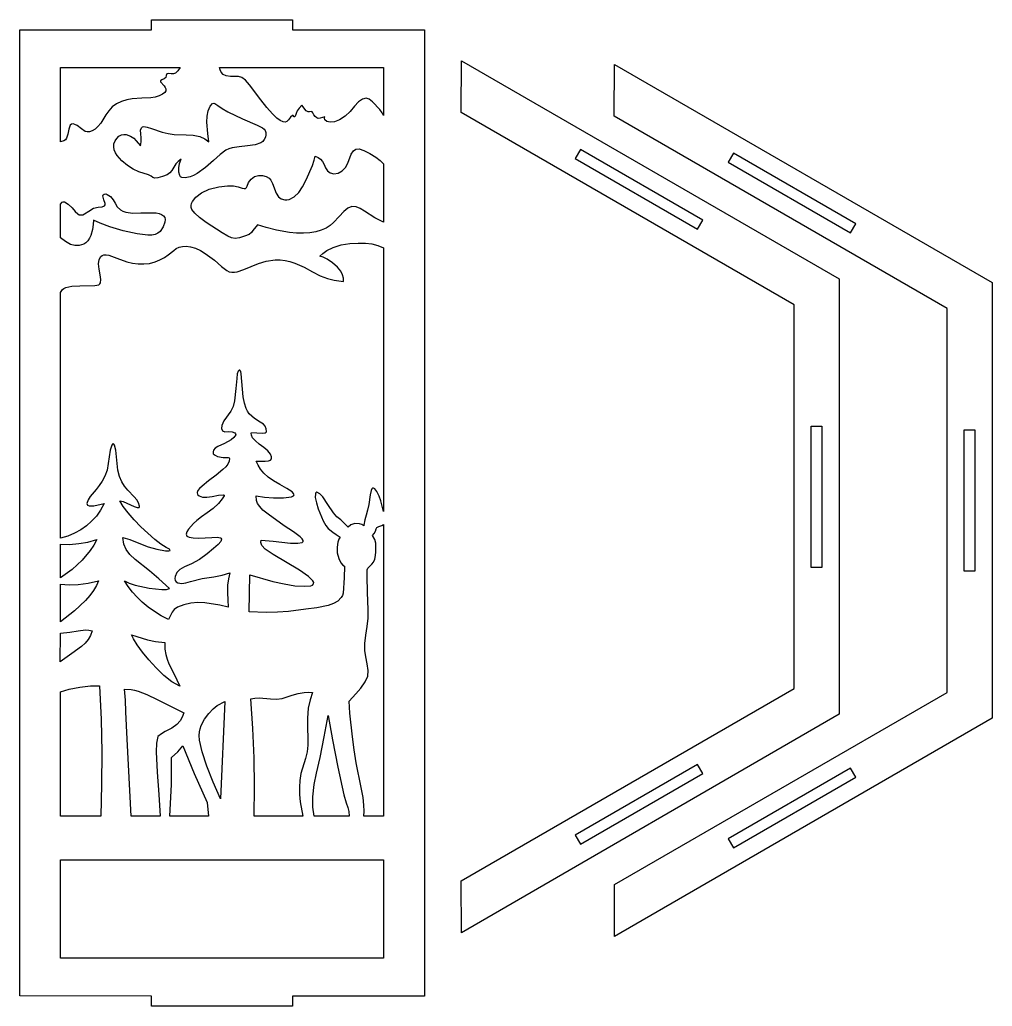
# Model space of a CAD drawing. Extents: x 0 to 573, y 11 to 320.
# Drawn here: x 268.4 to 572.7, y 11.4 to 319.9 of the extents above; entities that cross this region are included whole.
import ezdxf

# ---------------------------------------------------------------- set-up
doc = ezdxf.new("R2010")
doc.units = 0

msp = doc.modelspace()

# ---------------------------------------------------------------- linework, layer by layer
at = {"layer": 'Layer 1'}
for p, q in [((309.553, 316.795), (309.553, 319.948)), ((309.553, 319.948), (353.761, 319.948)), ((353.761, 319.948), (353.761, 316.795)), ((268.3678, 14.582302), (268.368, 316.795)), ((268.368, 316.795), (309.553, 316.795)), ((353.761, 316.795), (395.021, 316.795)), ((395.021, 316.795), (395.021, 14.5617)), ((406.499852, 290.9683), (406.5837, 307.083)), ((406.5837, 307.083), (524.7227, 238.8816)), ((454.396052, 289.795), (454.4799, 305.9096)), ((454.4799, 305.9096), (572.6189, 237.7082)), ((281.12871, 281.718072), (281.128, 305.007)), ((281.128, 305.007), (318.556, 305.007)), ((314.240331, 302.520631), (314.10291, 301.880665)), ((314.37136, 303.050105), (314.240331, 302.520631)), ((314.930217, 303.175863), (314.37136, 303.050105)), ((315.72326, 303.067462), (314.930217, 303.175863)), ((316.468172, 303.00712), (315.72326, 303.067462)), ((317.16146, 303.25814), (316.468172, 303.00712)), ((317.855406, 303.989795), (317.16146, 303.25814)), ((318.556, 305.007), (317.855406, 303.989795)), ((330.877067, 305.006204), (382.186, 305.007)), ((331.07045, 304.245127), (330.877067, 305.006204)), ((331.409902, 303.513214), (331.07045, 304.245127)), ((332.025567, 302.857466), (331.409902, 303.513214)), ((332.982222, 302.399704), (332.025567, 302.857466)), ((382.186, 305.007), (382.186, 289.984)), ((312.391477, 300.861707), (312.387004, 300.485819)), ((312.387004, 300.485819), (313.582944, 299.229459)), ((312.83791, 301.152989), (312.391477, 300.861707)), ((313.541793, 301.445323), (312.83791, 301.152989)), ((314.10291, 301.880665), (313.541793, 301.445323)), ((334.2686, 302.228251), (332.982222, 302.399704)), ((335.629692, 302.222333), (334.2686, 302.228251)), ((336.823606, 302.193573), (335.629692, 302.222333)), ((337.904002, 301.888699), (336.823606, 302.193573)), ((339.00762, 301.061689), (337.904002, 301.888699)), ((340.312342, 299.562289), (339.00762, 301.061689)), ((343.804132, 294.844499), (340.312342, 299.562289)), ((313.00069, 296.656069), (311.971237, 296.155782)), ((313.721543, 297.201759), (313.00069, 296.656069)), ((313.582944, 299.229459), (313.901808, 298.778735)), ((314.065286, 297.750147), (313.721543, 297.201759)), ((313.901808, 298.778735), (314.093981, 298.280718)), ((314.093981, 298.280718), (314.065286, 297.750147)), ((298.666929, 293.659417), (297.29442, 292.67856)), ((300.243386, 294.410331), (298.666929, 293.659417)), ((301.915755, 294.93872), (300.243386, 294.410331)), ((303.576, 295.252), (301.915755, 294.93872)), ((306.609114, 295.385745), (303.575633, 295.252547)), ((303.575633, 295.252547), (303.576, 295.252)), ((309.389463, 295.486269), (306.609114, 295.385745)), ((310.733918, 295.74961), (309.389463, 295.486269)), ((311.971237, 296.155782), (310.733918, 295.74961)), ((327.973422, 292.89878), (328.737191, 293.708778)), ((328.737191, 293.708778), (329.09753, 293.812239)), ((329.09753, 293.812239), (329.464188, 293.729571)), ((329.464188, 293.729571), (330.370211, 293.145892)), ((345.703787, 292.448474), (343.804132, 294.844499)), ((356.636062, 293.206999), (355.83357, 292.336858)), ((358.030602, 291.487039), (356.636062, 293.206999)), ((374.32366, 294.26793), (373.084801, 292.858293)), ((375.595327, 295.121648), (374.32366, 294.26793)), ((376.77566, 295.37728), (375.595327, 295.121648)), ((377.75699, 295.074171), (376.77566, 295.37728)), ((378.75119, 294.27708), (377.75699, 295.074171)), ((381.0255, 291.87249), (378.75119, 294.27708)), ((295.308076, 290.15741), (293.72485, 287.58409)), ((296.198088, 291.480527), (295.308076, 290.15741)), ((297.29442, 292.67856), (296.198088, 291.480527)), ((327.007926, 289.751143), (327.333501, 291.491018)), ((327.333501, 291.491018), (327.973422, 292.89878)), ((330.370211, 293.145892), (331.706348, 292.217839)), ((331.706348, 292.217839), (333.497401, 291.127122)), ((333.497401, 291.127122), (338.107041, 288.904682)), ((347.434722, 290.490599), (345.703787, 292.448474)), ((348.826349, 289.17486), (347.434722, 290.490599)), ((354.868002, 290.635925), (354.68238, 289.970759)), ((355.206382, 291.469989), (354.868002, 290.635925)), ((355.83357, 292.336858), (355.206382, 291.469989)), ((358.586593, 291.141038), (358.030602, 291.487039)), ((359.070702, 291.109841), (358.586593, 291.141038)), ((359.519114, 291.220619), (359.070702, 291.109841)), ((359.876446, 291.188233), (359.519114, 291.220619)), ((360.109802, 290.795141), (359.876446, 291.188233)), ((360.365932, 290.200634), (360.109802, 290.795141)), ((360.78293, 289.635224), (360.365932, 290.200634)), ((371.74161, 291.22736), (370.160099, 289.745609)), ((373.084801, 292.858293), (371.74161, 291.22736)), ((381.729301, 290.853661), (381.0255, 291.87249)), ((382.186, 289.984), (381.729301, 290.853661)), ((510.647852, 230.803), (406.499852, 290.9683)), ((284.556652, 287.273305), (284.178942, 286.92221)), ((285.04316, 287.384572), (284.556652, 287.273305)), ((285.642431, 287.226831), (285.04316, 287.384572)), ((286.314737, 286.862771), (285.642431, 287.226831)), ((293.72485, 287.58409), (292.848398, 286.542466)), ((326.939463, 287.864898), (327.007926, 289.751143)), ((327.177545, 284.316858), (326.939463, 287.864898)), ((338.107041, 288.904682), (342.707881, 286.916172)), ((349.912712, 288.385229), (348.826349, 289.17486)), ((350.767615, 287.958646), (349.912712, 288.385229)), ((351.424292, 287.856757), (350.767615, 287.958646)), ((351.932388, 288.077274), (351.424292, 287.856757)), ((352.446642, 288.632467), (351.932388, 288.077274)), ((353.080495, 289.436513), (352.446642, 288.632467)), ((353.668582, 289.996957), (353.080495, 289.436513)), ((353.880284, 290.025241), (353.668582, 289.996957)), ((354.040058, 289.921073), (353.880284, 290.025241)), ((354.275134, 289.624125), (354.040058, 289.921073)), ((354.488473, 289.615561), (354.275134, 289.624125)), ((354.68238, 289.970759), (354.488473, 289.615561)), ((361.284593, 289.238714), (360.78293, 289.635224)), ((361.779987, 289.095912), (361.284593, 289.238714)), ((362.336973, 289.160841), (361.779987, 289.095912)), ((363.810313, 289.620383), (362.336973, 289.160841)), ((363.696882, 289.137161), (363.810313, 289.620383)), ((363.84037, 288.640996), (363.696882, 289.137161)), ((364.441437, 288.159529), (363.84037, 288.640996)), ((365.47777, 287.88275), (364.441437, 288.159529)), ((366.862686, 288.011775), (365.47777, 287.88275)), ((368.4715, 288.628), (366.862686, 288.011775)), ((370.160099, 289.745609), (368.47117, 288.62793)), ((368.47117, 288.62793), (368.4715, 288.628)), ((558.544052, 229.6297), (454.396052, 289.795)), ((283.418642, 284.194058), (283.01619, 282.870772)), ((283.69166, 285.712132), (283.418642, 284.194058)), ((284.178942, 286.92221), (283.69166, 285.712132)), ((287.67731, 285.860082), (286.314737, 286.862771)), ((288.868574, 285.027031), (287.67731, 285.860082)), ((289.48531, 284.832719), (288.868574, 285.027031)), ((290.18982, 284.86333), (289.48531, 284.832719)), ((291.017504, 285.164277), (290.18982, 284.86333)), ((291.924823, 285.729925), (291.017504, 285.164277)), ((292.848398, 286.542466), (291.924823, 285.729925)), ((300.1888, 283.901296), (300.95941, 284.0736)), ((300.95941, 284.0736), (301.708191, 284.032347)), ((301.708191, 284.032347), (303.03952, 283.545826)), ((306.184462, 285.399896), (306.461618, 286.179856)), ((306.247027, 284.30461), (306.184462, 285.399896)), ((306.374849, 283.056336), (306.247027, 284.30461)), ((306.461618, 286.179856), (306.754604, 286.411392)), ((306.754604, 286.411392), (307.154911, 286.517766)), ((307.154911, 286.517766), (308.258924, 286.356823)), ((308.258924, 286.356823), (309.645911, 285.880853)), ((309.645911, 285.880853), (312.907721, 284.762983)), ((312.907721, 284.762983), (314.805185, 284.332071)), ((314.805185, 284.332071), (316.728471, 284.069823)), ((316.728471, 284.069823), (320.480501, 283.970221)), ((320.480501, 283.970221), (322.632132, 283.856182)), ((327.576071, 281.718568), (327.177545, 284.316858)), ((342.707881, 286.916172), (344.292518, 286.173274)), ((344.292518, 286.173274), (344.834069, 285.765952)), ((344.834069, 285.765952), (345.198151, 285.261092)), ((345.198151, 285.261092), (345.380063, 284.624536)), ((345.380063, 284.624536), (345.385751, 283.903883)), ((282.202202, 282.115699), (281.12871, 281.718072)), ((282.657843, 282.426263), (282.202202, 282.115699)), ((283.01619, 282.870772), (282.657843, 282.426263)), ((297.784084, 280.232414), (297.85844, 281.158706)), ((297.85844, 281.158706), (298.194433, 282.044773)), ((298.194433, 282.044773), (298.740805, 282.837073)), ((298.740805, 282.837073), (299.428584, 283.475837)), ((299.428584, 283.475837), (300.1888, 283.901296)), ((303.03952, 283.545826), (304.040454, 282.850117)), ((304.040454, 282.850117), (304.81103, 282.086106)), ((304.81103, 282.086106), (306.13259, 280.547986)), ((306.13259, 280.547986), (306.318669, 281.797289)), ((306.318669, 281.797289), (306.374849, 283.056336)), ((322.632132, 283.856182), (324.673671, 283.472418)), ((324.673671, 283.472418), (326.267757, 282.707584)), ((326.267757, 282.707584), (327.576071, 281.718568)), ((343.799829, 281.446318), (342.023239, 280.807892)), ((344.431279, 281.91), (343.799829, 281.446318)), ((344.904019, 282.484602), (344.431279, 281.91)), ((345.224107, 283.167712), (344.904019, 282.484602)), ((345.385751, 283.903883), (345.224107, 283.167712)), ((297.95293, 279.293384), (297.784084, 280.232414)), ((298.328946, 278.363225), (297.95293, 279.293384)), ((298.8761, 277.463546), (298.328946, 278.363225)), ((331.034604, 277.795699), (328.968499, 275.913354)), ((332.869739, 279.138054), (331.034604, 277.795699)), ((333.813379, 279.572824), (332.869739, 279.138054)), ((334.81193, 279.874422), (333.813379, 279.572824)), ((337.049899, 280.223484), (334.81193, 279.874422)), ((339.611273, 280.462002), (337.049899, 280.223484)), ((342.023239, 280.807892), (339.611273, 280.462002)), ((371.044971, 275.080503), (372.110671, 277.913653)), ((372.110671, 277.913653), (372.765327, 278.937747)), ((372.765327, 278.937747), (373.578901, 279.503653)), ((373.578901, 279.503653), (374.586436, 279.536222)), ((374.586436, 279.536222), (375.996391, 279.035898)), ((375.996391, 279.035898), (377.907893, 278.074135)), ((377.907893, 278.074135), (379.799671, 276.930218)), ((443.8055, 279.4009), (442.15216, 276.53725)), ((482.127, 257.276), (443.8055, 279.4009)), ((491.7017, 278.2275), (490.04836, 275.36385)), ((530.0232, 256.1026), (491.7017, 278.2275)), ((300.34203, 275.81599), (298.8761, 277.463546)), ((302.0776, 274.392616), (300.34203, 275.81599)), ((317.19208, 274.842898), (315.98344, 272.836818)), ((317.986349, 275.653452), (317.19208, 274.842898)), ((318.86837, 276.337138), (317.986349, 275.653452)), ((318.106258, 273.625428), (318.402785, 274.994191)), ((318.402785, 274.994191), (318.86837, 276.337138)), ((328.968499, 275.913354), (326.45026, 273.726318)), ((360.028419, 274.356979), (360.533706, 275.995385)), ((360.533706, 275.995385), (360.795301, 277.298879)), ((360.795301, 277.298879), (361.723968, 276.864874)), ((361.723968, 276.864874), (362.532401, 276.323963)), ((362.532401, 276.323963), (363.137816, 275.592426)), ((363.137816, 275.592426), (363.606621, 274.682093)), ((363.606621, 274.682093), (364.054517, 273.659846)), ((370.30146, 273.73218), (371.044971, 275.080503)), ((379.799671, 276.930218), (381.166871, 275.868409)), ((381.166871, 275.868409), (382.186281, 274.881308)), ((382.186281, 274.881308), (382.186, 256.635)), ((442.15216, 276.53725), (480.43686, 254.43365)), ((490.04836, 275.36385), (528.33306, 253.26025)), ((303.857006, 273.219501), (302.0776, 274.392616)), ((305.62979, 272.364916), (303.857006, 273.219501)), ((308.68837, 271.446662), (305.62979, 272.364916)), ((315.384001, 272.025758), (314.463, 271.389988)), ((315.98344, 272.836818), (315.384001, 272.025758)), ((318.113607, 272.263586), (318.106258, 273.625428)), ((318.426919, 271.177788), (318.113607, 272.263586)), ((323.876739, 271.858054), (322.73066, 271.246353)), ((326.45026, 273.726318), (323.876739, 271.858054)), ((358.005509, 269.834649), (360.028419, 274.356979)), ((364.054517, 273.659846), (364.641921, 272.715413)), ((364.641921, 272.715413), (365.506949, 272.049896)), ((365.506949, 272.049896), (366.648011, 271.784165)), ((366.648011, 271.784165), (367.987726, 271.994568)), ((367.987726, 271.994568), (369.281681, 272.663013)), ((369.281681, 272.663013), (370.30146, 273.73218)), ((309.47867, 270.968992), (308.68837, 271.446662)), ((309.9963, 270.562825), (309.47867, 270.968992)), ((310.624631, 270.416645), (309.9963, 270.562825)), ((311.61696, 270.536832), (310.624631, 270.416645)), ((313.054447, 270.880527), (311.61696, 270.536832)), ((314.463, 271.39), (313.054447, 270.880527)), ((314.463, 271.389988), (314.463, 271.39)), ((318.691808, 270.831468), (318.426919, 271.177788)), ((319.045162, 270.61919), (318.691808, 270.831468)), ((320.098829, 270.528294), (319.045162, 270.61919)), ((321.714716, 270.850347), (320.098829, 270.528294)), ((322.73066, 271.246353), (321.714716, 270.850347)), ((339.509341, 267.904704), (339.928029, 269.015591)), ((339.928029, 269.015591), (340.752557, 270.079208)), ((340.752557, 270.079208), (341.872849, 270.869671)), ((341.872849, 270.869671), (343.070679, 271.25581)), ((343.070679, 271.25581), (344.281609, 271.255186)), ((344.281609, 271.255186), (345.4481, 270.935834)), ((345.4481, 270.935834), (346.386989, 270.41491)), ((346.386989, 270.41491), (346.971305, 269.753734)), ((346.971305, 269.753734), (347.422289, 268.73831)), ((347.422289, 268.73831), (348.626559, 265.68412)), ((356.879712, 267.713464), (358.005509, 269.834649)), ((294.47113, 265.204643), (294.804762, 265.412349)), ((294.804762, 265.412349), (295.263123, 265.452697)), ((295.263123, 265.452697), (295.776906, 265.328876)), ((323.48381, 264.43222), (325.245725, 265.776418)), ((325.245725, 265.776418), (327.67737, 266.91905)), ((327.67737, 266.91905), (330.623412, 267.689498)), ((330.623412, 267.689498), (333.36499, 268.04067)), ((333.36499, 268.04067), (335.278541, 267.98471)), ((335.278541, 267.98471), (336.69179, 267.642263)), ((336.69179, 267.642263), (338.012984, 267.226076)), ((338.012984, 267.226076), (338.580231, 267.13022)), ((338.580231, 267.13022), (339.02235, 267.196341)), ((339.02235, 267.196341), (339.313107, 267.46852)), ((339.313107, 267.46852), (339.509341, 267.904704)), ((348.626559, 265.68412), (349.309579, 264.569301)), ((354.220368, 264.574767), (355.653099, 265.939979)), ((355.653099, 265.939979), (356.879712, 267.713464)), ((281.128, 262.249), (281.626362, 262.867432)), ((281.626362, 262.867432), (281.957883, 263.020236)), ((281.957883, 263.020236), (282.38821, 262.98541)), ((282.38821, 262.98541), (283.5544, 262.277669)), ((294.331536, 264.826394), (294.47113, 265.204643)), ((294.663065, 263.659514), (294.331536, 264.826394)), ((295.11171, 262.456844), (294.663065, 263.659514)), ((295.11085, 262.030415), (295.11171, 262.456844)), ((295.776906, 265.328876), (296.767512, 264.648347)), ((296.767512, 264.648347), (297.590856, 263.626596)), ((297.590856, 263.626596), (298.209582, 262.525071)), ((298.209582, 262.525071), (298.891706, 261.443046)), ((321.99788, 261.78975), (322.114899, 262.413422)), ((322.114899, 262.413422), (322.401246, 263.068763)), ((322.401246, 263.068763), (323.48381, 264.43222)), ((349.309579, 264.569301), (350.164389, 263.88639)), ((350.164389, 263.88639), (351.321729, 263.567622)), ((351.321729, 263.567622), (351.996368, 263.584972)), ((351.996368, 263.584972), (352.715989, 263.751959)), ((352.715989, 263.751959), (354.220368, 264.574767)), ((281.12859, 251.695956), (281.128, 262.249)), ((283.5544, 262.277669), (284.77931, 261.11813)), ((284.77931, 261.11813), (285.722649, 259.999891)), ((285.722649, 259.999891), (286.5555, 259.19044)), ((288.68718, 259.198766), (290.021377, 260.10262)), ((290.021377, 260.10262), (291.45993, 260.996496)), ((291.45993, 260.996496), (292.894099, 261.348624)), ((292.894099, 261.348624), (294.12382, 261.447094)), ((294.12382, 261.447094), (294.929622, 261.736011)), ((294.929622, 261.736011), (295.11085, 262.030415)), ((298.891706, 261.443046), (299.946695, 260.463397)), ((299.946695, 260.463397), (300.670737, 260.066894)), ((300.670737, 260.066894), (301.549476, 259.766656)), ((301.549476, 259.766656), (303.757338, 259.489825)), ((303.757338, 259.489825), (306.296986, 259.502053)), ((306.296986, 259.502053), (308.826948, 259.594288)), ((308.826948, 259.594288), (311.071056, 259.510378)), ((311.071056, 259.510378), (312.00566, 259.324567)), ((312.00566, 259.324567), (312.777318, 259.024648)), ((322.048705, 261.202624), (321.99788, 261.78975)), ((322.262467, 260.634181), (322.048705, 261.202624)), ((323.15431, 259.45919), (322.262467, 260.634181)), ((324.636271, 258.105465), (323.15431, 259.45919)), ((369.741866, 259.981333), (368.35004, 258.428056)), ((371.00987, 261.027376), (369.741866, 259.981333)), ((372.334519, 261.485567), (371.00987, 261.027376)), ((373.65223, 261.41726), (372.334519, 261.485567)), ((374.901649, 260.916999), (373.65223, 261.41726)), ((376.26467, 260.06577), (374.901649, 260.916999)), ((379.53063, 257.9473), (376.26467, 260.06577)), ((286.5555, 259.19044), (287.017671, 258.965164)), ((287.017671, 258.965164), (287.527064, 258.88281)), ((287.527064, 258.88281), (288.083596, 258.956352)), ((288.083596, 258.956352), (288.68718, 259.198766)), ((291.42132, 257.25839), (291.344767, 255.932773)), ((293.58344, 256.277594), (291.42132, 257.25839)), ((296.55457, 255.18296), (293.58344, 256.277594)), ((312.777318, 259.024648), (313.359711, 258.606926)), ((313.798684, 256.671721), (313.237228, 255.113228)), ((313.359711, 258.606926), (313.726516, 258.067708)), ((313.726516, 258.067708), (313.862674, 257.411179)), ((313.862674, 257.411179), (313.798684, 256.671721)), ((326.7192, 256.53091), (324.636271, 258.105465)), ((331.72291, 253.25132), (326.7192, 256.53091)), ((366.591355, 256.550874), (365.494132, 255.625372)), ((368.35004, 258.428056), (366.591355, 256.550874)), ((382.186, 256.635), (379.53063, 257.9473)), ((480.43686, 254.43365), (482.127, 257.276)), ((291.12208, 254.37315), (290.615227, 252.493095)), ((291.344767, 255.932773), (291.12208, 254.37315)), ((300.765382, 253.953919), (296.55457, 255.18296)), ((305.132, 252.939), (300.765382, 253.953919)), ((311.611963, 253.175206), (310.776708, 252.777878)), ((312.27993, 253.719889), (311.611963, 253.175206)), ((313.237228, 255.113228), (312.27993, 253.719889)), ((333.435815, 252.232879), (331.72291, 253.25132)), ((340.877012, 253.360311), (340.13556, 252.818096)), ((341.33557, 253.983696), (340.877012, 253.360311)), ((342.7302, 255.802946), (341.33557, 253.983696)), ((345.479566, 254.985387), (342.7302, 255.802946)), ((348.73888, 254.174376), (345.479566, 254.985387)), ((352.805011, 253.444401), (348.73888, 254.174376)), ((354.980002, 253.214229), (352.805011, 253.444401)), ((357.12138, 253.143216), (354.980002, 253.214229)), ((359.145077, 253.272501), (357.12138, 253.143216)), ((361.015909, 253.599701), (359.145077, 253.272501)), ((362.711231, 254.111259), (361.015909, 253.599701)), ((364.2084, 254.793616), (362.711231, 254.111259)), ((365.494132, 255.625372), (364.2084, 254.793616)), ((528.33306, 253.26025), (530.0232, 256.1026)), ((282.736082, 250.558159), (281.12859, 251.695956)), ((284.2432, 249.690086), (282.736082, 250.558159)), ((289.102635, 250.198452), (288.407572, 249.778484)), ((289.71842, 250.79496), (289.102635, 250.198452)), ((290.221655, 251.580627), (289.71842, 250.79496)), ((290.615227, 252.493095), (290.221655, 251.580627)), ((305.131418, 252.938197), (305.132, 252.939)), ((308.478808, 252.512133), (305.131418, 252.938197)), ((309.742948, 252.556278), (308.478808, 252.512133)), ((310.776708, 252.777878), (309.742948, 252.556278)), ((334.6644, 251.70499), (333.435815, 252.232879)), ((335.80815, 251.558176), (334.66409, 251.705005)), ((334.66409, 251.705005), (334.6644, 251.70499)), ((337.1374, 251.752416), (335.80815, 251.558176)), ((338.743775, 252.23352), (337.1374, 251.752416)), ((340.13556, 252.818096), (338.743775, 252.23352)), ((371.654789, 249.934613), (374.262324, 250.027131)), ((374.262324, 250.027131), (376.52659, 250.061155)), ((376.52659, 250.061155), (378.520684, 249.883861)), ((285.598267, 249.299112), (284.2432, 249.690086)), ((286.95044, 249.34356), (285.598267, 249.299112)), ((288.407572, 249.778484), (286.95044, 249.34356)), ((314.822805, 246.360882), (316.564746, 247.798236)), ((316.564746, 247.798236), (317.339358, 248.371638)), ((317.339358, 248.371638), (318.206165, 248.803522)), ((318.206165, 248.803522), (319.257262, 249.060678)), ((319.257262, 249.060678), (320.484744, 249.112531)), ((320.484744, 249.112531), (321.855233, 248.928603)), ((321.855233, 248.928603), (323.335355, 248.478414)), ((323.335355, 248.478414), (324.885547, 247.751693)), ((324.885547, 247.751693), (326.442341, 246.819241)), ((363.162054, 246.796664), (364.454494, 247.726613)), ((364.454494, 247.726613), (366.442144, 248.750277)), ((366.442144, 248.750277), (368.943064, 249.572373)), ((368.943064, 249.572373), (371.654789, 249.934613)), ((378.520684, 249.883861), (380.382765, 249.330761)), ((380.382765, 249.330761), (382.186294, 248.550041)), ((382.186294, 248.550041), (382.186, 166.171)), ((292.9938, 243.5897), (293.197885, 244.94799)), ((293.197885, 244.94799), (293.768895, 245.9029)), ((293.768895, 245.9029), (294.176062, 246.229401)), ((294.176062, 246.229401), (294.699272, 246.425136)), ((294.699272, 246.425136), (295.383291, 246.455091)), ((295.383291, 246.455091), (296.272885, 246.284258)), ((296.272885, 246.284258), (298.736739, 245.370801)), ((298.736739, 245.370801), (301.896045, 244.252498)), ((301.896045, 244.252498), (303.639775, 243.837523)), ((303.639775, 243.837523), (305.436367, 243.590295)), ((309.009285, 243.737022), (310.69625, 244.181388)), ((310.69625, 244.181388), (312.257186, 244.818844)), ((312.257186, 244.818844), (313.647552, 245.571354)), ((313.647552, 245.571354), (314.822805, 246.360882)), ((326.442341, 246.819241), (329.296195, 244.701644)), ((329.296195, 244.701644), (331.484235, 242.786083)), ((343.070667, 243.696312), (345.502035, 244.4387)), ((345.502035, 244.4387), (348.330904, 244.820577)), ((348.330904, 244.820577), (349.849253, 244.819566)), ((349.849253, 244.819566), (351.393645, 244.659736)), ((351.393645, 244.659736), (352.933993, 244.327448)), ((352.933993, 244.327448), (354.449947, 243.847453)), ((354.449947, 243.847453), (357.337125, 242.580256)), ((362.275714, 245.950933), (363.162054, 246.796664)), ((363.303993, 245.674088), (362.275714, 245.950933)), ((364.575624, 245.062413), (363.303993, 245.674088)), ((366.202508, 243.910373), (364.575624, 245.062413)), ((367.764454, 242.524323), (366.202508, 243.910373)), ((293.173852, 241.877878), (292.99324, 243.590464)), ((292.99324, 243.590464), (292.9938, 243.5897)), ((293.504344, 240.129344), (293.173852, 241.877878)), ((305.436367, 243.590295), (307.241108, 243.5453)), ((307.241108, 243.5453), (309.009285, 243.737022)), ((331.484235, 242.786083), (333.181715, 241.453864)), ((333.181715, 241.453864), (333.947549, 241.094307)), ((333.947549, 241.094307), (334.713766, 240.935345)), ((334.713766, 240.935345), (335.522968, 240.953429)), ((335.522968, 240.953429), (336.417755, 241.12501)), ((336.417755, 241.12501), (338.523607, 241.820236)), ((338.523607, 241.820236), (340.814605, 242.7621)), ((340.814605, 242.7621), (343.070667, 243.696312)), ((357.337125, 242.580256), (359.958214, 241.140587)), ((359.958214, 241.140587), (362.397165, 239.846816)), ((368.823566, 241.257124), (367.764454, 242.524323)), ((369.401684, 240.132933), (368.823566, 241.257124)), ((293.433558, 237.304817), (293.62982, 237.646884)), ((293.711619, 238.678591), (293.504344, 240.129344)), ((293.62982, 237.646884), (293.711619, 238.678591)), ((362.397165, 239.846816), (364.723261, 238.956688)), ((364.723261, 238.956688), (366.763645, 238.443026)), ((366.763645, 238.443026), (369.709645, 238.100863)), ((369.641834, 239.095806), (369.401684, 240.132933)), ((369.709645, 238.100863), (369.641834, 239.095806)), ((524.7227, 238.8816), (524.785269, 102.6946)), ((572.6189, 237.7082), (572.681469, 101.5212)), ((281.128, 234.619), (281.715351, 235.520487)), ((281.128129, 157.75991), (281.128, 234.619)), ((281.715351, 235.520487), (282.160365, 235.907368)), ((282.160365, 235.907368), (282.78702, 236.21752)), ((282.78702, 236.21752), (284.67777, 236.5677)), ((284.67777, 236.5677), (287.12751, 236.680909)), ((287.12751, 236.680909), (291.83243, 236.806399)), ((291.83243, 236.806399), (293.093285, 237.064295)), ((293.093285, 237.064295), (293.433558, 237.304817)), ((510.718266, 110.708), (510.647852, 230.803)), ((558.614466, 109.5347), (558.544052, 229.6297)), ((336.697534, 209.994568), (336.436618, 209.137862)), ((337.007286, 210.322977), (336.697534, 209.994568)), ((337.288264, 210.301286), (337.007286, 210.322977)), ((337.513187, 209.920454), (337.288264, 210.301286)), ((337.654775, 209.171439), (337.513187, 209.920454)), ((336.256446, 207.760146), (335.974509, 204.596088)), ((336.436618, 209.137862), (336.256446, 207.760146)), ((338.10602, 204.341319), (337.654775, 209.171439)), ((335.974509, 204.596088), (335.545757, 200.69778)), ((338.323472, 201.938009), (338.10602, 204.341319)), ((335.545757, 200.69778), (335.114313, 198.984458)), ((338.690107, 199.970209), (338.323472, 201.938009)), ((334.379979, 197.505208), (332.261509, 194.429498)), ((335.114313, 198.984458), (334.379979, 197.505208)), ((339.215694, 198.307184), (338.690107, 199.970209)), ((339.599447, 197.496207), (339.215694, 198.307184)), ((332.261509, 194.429498), (331.623606, 193.063854)), ((340.163447, 196.699449), (339.599447, 197.496207)), ((341.866439, 195.197676), (340.163447, 196.699449)), ((343.598597, 194.043459), (341.866439, 195.197676)), ((331.623606, 193.063854), (331.472896, 192.030528)), ((331.472896, 192.030528), (331.785573, 191.371514)), ((331.785573, 191.371514), (332.542936, 191.085141)), ((344.613483, 193.388195), (343.598597, 194.043459)), ((345.140857, 192.827759), (344.613483, 193.388195)), ((345.52918, 191.988945), (345.140857, 192.827759)), ((345.621509, 191.171739), (345.52918, 191.988945)), ((516.00435, 148.620644), (516.005, 192.828)), ((516.005, 192.828), (519.311, 192.828)), ((519.311, 192.828), (519.311, 148.578)), ((563.90135, 147.446644), (563.901, 191.654)), ((563.901, 191.654), (567.208, 191.654)), ((567.208, 191.654), (567.208, 147.404)), ((334.568559, 188.51152), (332.467288, 187.377037)), ((332.542936, 191.085141), (333.668968, 191.097428)), ((333.668968, 191.097428), (334.843556, 191.085141)), ((335.405475, 189.237422), (334.568559, 188.51152)), ((334.843556, 191.085141), (335.707115, 190.748877)), ((335.982346, 190.11791), (335.405475, 189.237422)), ((335.707115, 190.748877), (335.93428, 190.463139)), ((335.93428, 190.463139), (335.982346, 190.11791)), ((340.830424, 190.571114), (340.860989, 190.844954)), ((340.896475, 189.981032), (340.830424, 190.571114)), ((340.860989, 190.844954), (344.179549, 190.632441)), ((341.255027, 189.141124), (340.896475, 189.981032)), ((342.096518, 188.188014), (341.255027, 189.141124)), ((344.179549, 190.632441), (345.18487, 190.739741)), ((345.18487, 190.739741), (345.474905, 190.904831)), ((345.474905, 190.904831), (345.621509, 191.171739)), ((296.69459, 185.272535), (295.683889, 179.07401)), ((297.16173, 186.822167), (296.69459, 185.272535)), ((297.38575, 187.209574), (297.16173, 186.822167)), ((297.603402, 187.33871), (297.38575, 187.209574)), ((297.814689, 187.209574), (297.603402, 187.33871)), ((298.019609, 186.822167), (297.814689, 187.209574)), ((298.410355, 185.272535), (298.019609, 186.822167)), ((299.115479, 179.07401), (298.410355, 185.272535)), ((329.023856, 185.35234), (328.868412, 184.764581)), ((329.569391, 185.919501), (329.023856, 185.35234)), ((330.383924, 186.421598), (329.569391, 185.919501)), ((332.467288, 187.377037), (330.383924, 186.421598)), ((343.334607, 187.164584), (342.096518, 188.188014)), ((344.769489, 186.097232), (343.334607, 187.164584)), ((346.029177, 185.046114), (344.769489, 186.097232)), ((328.868412, 184.764581), (328.935746, 184.19467)), ((328.935746, 184.19467), (329.481055, 183.712913)), ((329.481055, 183.712913), (330.268426, 183.346536)), ((330.268426, 183.346536), (331.988376, 183.040974)), ((331.988376, 183.040974), (333.591256, 182.989299)), ((333.591256, 182.989299), (333.914051, 182.920363)), ((333.914051, 182.920363), (334.002679, 182.646935)), ((334.002679, 182.646935), (333.920693, 181.82574)), ((346.793628, 184.076853), (346.029177, 185.046114)), ((346.181682, 181.922135), (346.860494, 182.152354)), ((347.129367, 183.243904), (346.793628, 184.076853)), ((346.860494, 182.152354), (347.160708, 182.594264)), ((347.160708, 182.594264), (347.129367, 183.243904)), ((295.683889, 179.07401), (295.036696, 177.215597)), ((299.5645, 177.111935), (299.115479, 179.07401)), ((331.958966, 179.215421), (329.787402, 177.436489)), ((332.84223, 180.101628), (331.958966, 179.215421)), ((333.515008, 180.974519), (332.84223, 180.101628)), ((333.920693, 181.82574), (333.515008, 180.974519)), ((342.949986, 180.6132), (342.316354, 181.896463)), ((342.316354, 181.896463), (345.145004, 181.844591)), ((343.720014, 179.349553), (342.949986, 180.6132)), ((344.747324, 178.118423), (343.720014, 179.349553)), ((345.145004, 181.844591), (346.181682, 181.922135)), ((295.036696, 177.215597), (294.20069, 175.628909)), ((300.28918, 175.446634), (299.5645, 177.111935)), ((329.787402, 177.436489), (327.453165, 175.704567)), ((346.089574, 176.910533), (344.747324, 178.118423)), ((347.773749, 175.712103), (346.089574, 176.910533)), ((292.254817, 173.039138), (290.43143, 170.841553)), ((293.249015, 174.256054), (292.254817, 173.039138)), ((294.20069, 175.628909), (293.249015, 174.256054)), ((301.201487, 174.027679), (300.28918, 175.446634)), ((302.213388, 172.804638), (301.201487, 174.027679)), ((324.637404, 173.34106), (324.108067, 172.649147)), ((325.409104, 174.086505), (324.637404, 173.34106)), ((327.453165, 175.704567), (325.409104, 174.086505)), ((349.763204, 174.523643), (347.773749, 175.712103)), ((351.899567, 173.359036), (349.763204, 174.523643)), ((353.597384, 172.279353), (351.899567, 173.359036)), ((378.502032, 173.160305), (378.313184, 172.695524)), ((378.76324, 173.40983), (378.502032, 173.160305)), ((379.088966, 173.402063), (378.76324, 173.40983)), ((379.434011, 173.181875), (379.088966, 173.402063)), ((380.09767, 172.36589), (379.434011, 173.181875)), ((289.748532, 169.745098), (289.315689, 168.57301)), ((290.43143, 170.841553), (289.748532, 169.745098)), ((304.183839, 170.744578), (302.213388, 172.804638)), ((304.966324, 169.806698), (304.183839, 170.744578)), ((305.496269, 168.86301), (304.966324, 169.806698)), ((324.108067, 172.649147), (323.877697, 172.019122)), ((323.877697, 172.019122), (324.002902, 171.459342)), ((324.002902, 171.459342), (324.540287, 170.97816)), ((324.540287, 170.97816), (325.546459, 170.583935)), ((325.546459, 170.583935), (326.873391, 170.586979)), ((326.873391, 170.586979), (328.574359, 170.817671)), ((328.574359, 170.817671), (330.53993, 171.203384)), ((331.745212, 170.046641), (330.523808, 168.640777)), ((330.53993, 171.203384), (332.031329, 171.381071)), ((332.369251, 170.999669), (331.745212, 170.046641)), ((332.031329, 171.381071), (332.346116, 171.266324)), ((332.346116, 171.266324), (332.369251, 170.999669)), ((342.463672, 169.562966), (342.316352, 170.979636)), ((342.316352, 170.979636), (344.930901, 170.611425)), ((344.930901, 170.611425), (347.792162, 170.373197)), ((347.792162, 170.373197), (350.911925, 170.381858)), ((350.911925, 170.381858), (353.358652, 170.702663)), ((353.358652, 170.702663), (353.997335, 170.992717)), ((354.072445, 171.794132), (353.597384, 172.279353)), ((353.997335, 170.992717), (354.220514, 171.360897)), ((354.220514, 171.360897), (354.072445, 171.794132)), ((360.880838, 171.636921), (360.857898, 170.468028)), ((360.857898, 170.468028), (361.1819, 168.849543)), ((361.049947, 171.991875), (360.880838, 171.636921)), ((361.338832, 172.161358), (361.049947, 171.991875)), ((362.302369, 171.614409), (361.338832, 172.161358)), ((363.176815, 170.731327), (362.302369, 171.614409)), ((364.819846, 168.323665), (363.176815, 170.731327)), ((378.018682, 171.38023), (377.631389, 168.33124)), ((378.313184, 172.695524), (378.018682, 171.38023)), ((380.886521, 170.876656), (380.09767, 172.36589)), ((381.375451, 169.445685), (380.886521, 170.876656)), ((289.315689, 168.57301), (289.622487, 168.149834)), ((289.622487, 168.149834), (290.127761, 167.920505)), ((290.127761, 167.920505), (291.555062, 167.897509)), ((291.555062, 167.897509), (294.825929, 168.57301)), ((294.825929, 168.57301), (293.666819, 166.542723)), ((300.759441, 167.684036), (299.742609, 169.412609)), ((299.742609, 169.412609), (300.698558, 169.215679)), ((300.698558, 169.215679), (301.838654, 168.775614)), ((302.279206, 165.662493), (300.759441, 167.684036)), ((301.838654, 168.775614), (304.167713, 167.725622)), ((304.167713, 167.725622), (305.104888, 167.395468)), ((305.104888, 167.395468), (305.722635, 167.381724)), ((305.89506, 167.824276), (305.496269, 168.86301)), ((305.722635, 167.381724), (305.872381, 167.53722)), ((305.872381, 167.53722), (305.89506, 167.824276)), ((328.886162, 167.092141), (327.007161, 165.689986)), ((330.523808, 168.640777), (328.886162, 167.092141)), ((342.807514, 168.66125), (342.463672, 169.562966)), ((343.446905, 167.652326), (342.807514, 168.66125)), ((344.47922, 166.561247), (343.446905, 167.652326)), ((361.1819, 168.849543), (361.764731, 166.97633)), ((361.764731, 166.97633), (363.354437, 163.245171)), ((366.59075, 165.672175), (364.819846, 168.323665)), ((377.631389, 168.33124), (377.220031, 166.488249)), ((382.186, 166.171), (381.375451, 169.445685)), ((292.34967, 164.706333), (290.874485, 163.063841)), ((293.666819, 166.542723), (292.34967, 164.706333)), ((304.162543, 163.482085), (302.279206, 165.662493)), ((325.212842, 164.453821), (323.788296, 163.342975)), ((327.007161, 165.689986), (325.212842, 164.453821)), ((346.089575, 165.239836), (344.47922, 166.561247)), ((351.162515, 161.678506), (346.089575, 165.239836)), ((367.625037, 164.484307), (366.59075, 165.672175)), ((368.812352, 163.510658), (367.625037, 164.484307)), ((376.736479, 164.986519), (376.311917, 163.526434)), ((377.220031, 166.488249), (376.736479, 164.986519)), ((289.241267, 161.61525), (287.450019, 160.360561)), ((290.874485, 163.063841), (289.241267, 161.61525)), ((306.270092, 161.276916), (304.162543, 163.482085)), ((310.600386, 157.32871), (306.270092, 161.276916)), ((321.209722, 160.619891), (320.68499, 159.752846)), ((322.708322, 162.352821), (321.209722, 160.619891)), ((323.788296, 163.342975), (322.708322, 162.352821)), ((353.983955, 159.808681), (351.162515, 161.678506)), ((363.354437, 163.245171), (364.185088, 161.776952)), ((364.185088, 161.776952), (364.922122, 160.833458)), ((364.922122, 160.833458), (366.306691, 159.673514)), ((369.957381, 162.376409), (368.812352, 163.510658)), ((371.089372, 161.255028), (369.957381, 162.376409)), ((371.988388, 161.910907), (371.089372, 161.255028)), ((373.228305, 162.319221), (371.988388, 161.910907)), ((374.646853, 162.293694), (373.228305, 162.319221)), ((375.372404, 162.060029), (374.646853, 162.293694)), ((376.081762, 161.64805), (375.372404, 162.060029)), ((376.311917, 163.526434), (376.077529, 161.80838)), ((376.077529, 161.80838), (376.081762, 161.64805)), ((379.654637, 159.94201), (379.849021, 160.724546)), ((379.849021, 160.724546), (380.157584, 161.112002)), ((380.157584, 161.112002), (380.699337, 161.38789)), ((380.699337, 161.38789), (381.65543, 161.746855)), ((381.65543, 161.746855), (382.186307, 162.011629)), ((382.186307, 162.011629), (382.186, 70.8687)), ((283.393447, 158.432889), (281.128129, 157.75991)), ((285.500745, 159.299773), (283.393447, 158.432889)), ((287.450019, 160.360561), (285.500745, 159.299773)), ((300.960871, 155.935685), (300.682609, 158.012646)), ((300.682609, 158.012646), (302.78698, 157.36646)), ((320.68499, 159.752846), (320.443151, 158.986611)), ((320.443151, 158.986611), (320.644838, 158.441305)), ((320.644838, 158.441305), (321.357042, 158.081271)), ((321.357042, 158.081271), (322.603533, 157.849944)), ((322.603533, 157.849944), (324.337532, 157.764985)), ((324.337532, 157.764985), (328.493872, 157.972729)), ((328.493872, 157.972729), (330.135653, 158.051363)), ((330.135653, 158.051363), (331.182632, 157.925316)), ((331.182632, 157.925316), (331.450817, 157.742703)), ((331.549905, 157.481236), (331.275681, 156.764086)), ((331.450817, 157.742703), (331.549905, 157.481236)), ((356.162075, 158.208526), (353.983955, 159.808681)), ((356.78768, 157.585023), (356.162075, 158.208526)), ((357.079801, 157.086962), (356.78768, 157.585023)), ((366.306691, 159.673514), (367.369352, 158.909828)), ((367.369352, 158.909828), (368.596002, 158.112918)), ((368.20166, 157.472461), (367.859261, 156.497338)), ((368.596002, 158.112918), (368.20166, 157.472461)), ((378.779749, 158.60747), (379.313332, 159.261755)), ((379.486925, 157.409511), (378.779749, 158.60747)), ((379.313332, 159.261755), (379.654637, 159.94201)), ((379.781411, 156.186256), (379.486925, 157.409511)), ((281.12848, 145.41439), (281.128, 155.863)), ((281.128, 155.863), (283.986726, 155.837175)), ((283.986726, 155.837175), (286.828355, 156.075418)), ((286.828355, 156.075418), (289.652907, 156.577846)), ((289.652907, 156.577846), (292.4604, 157.34458)), ((291.518721, 155.622037), (290.441369, 153.965557)), ((292.4604, 157.34458), (291.518721, 155.622037)), ((301.685245, 154.207997), (300.960871, 155.935685)), ((302.78698, 157.36646), (304.639604, 156.627202)), ((304.639604, 156.627202), (308.570799, 155.038876)), ((308.570799, 155.038876), (311.282972, 154.286698)), ((312.544412, 155.853882), (310.600386, 157.32871)), ((314.155209, 154.890709), (312.544412, 155.853882)), ((315.217255, 154.293755), (314.155209, 154.890709)), ((328.987851, 154.529056), (327.011977, 152.843722)), ((330.418552, 155.818635), (328.987851, 154.529056)), ((331.275681, 156.764086), (330.418552, 155.818635)), ((343.832061, 156.381583), (343.901872, 157.177565)), ((344.122908, 155.488295), (343.832061, 156.381583)), ((343.901872, 157.177565), (347.701402, 156.809209)), ((345.186791, 154.356249), (344.122908, 155.488295)), ((347.644728, 152.672285), (345.186791, 154.356249)), ((347.701402, 156.809209), (353.107562, 156.250381)), ((353.107562, 156.250381), (355.342997, 156.189139)), ((355.342997, 156.189139), (356.746472, 156.436676)), ((356.746472, 156.436676), (357.059159, 156.706721)), ((357.059159, 156.706721), (357.079801, 157.086962)), ((367.859261, 156.497338), (367.644878, 154.971526)), ((367.644878, 154.971526), (367.728987, 153.157048)), ((379.804049, 153.53456), (379.781411, 156.186256)), ((290.441369, 153.965557), (287.879637, 150.850808)), ((302.853245, 152.66601), (301.685245, 154.207997)), ((304.46238, 151.146151), (302.853245, 152.66601)), ((311.282972, 154.286698), (314.025092, 153.829963)), ((314.025092, 153.829963), (314.982072, 153.797378)), ((314.982072, 153.797378), (315.436168, 153.940643)), ((315.436168, 153.940643), (315.217255, 154.293755)), ((327.011977, 152.843722), (324.642871, 151.132716)), ((355.953938, 147.763825), (347.644728, 152.672285)), ((367.728987, 153.157048), (368.222311, 151.422042)), ((368.222311, 151.422042), (368.894277, 150.090258)), ((379.046905, 150.305829), (379.439867, 151.219842)), ((379.439867, 151.219842), (379.703348, 152.326974)), ((379.703348, 152.326974), (379.804049, 153.53456)), ((287.879637, 150.850808), (284.775188, 148.000369)), ((308.994105, 147.518528), (304.46238, 151.146151)), ((319.935691, 148.762956), (318.479206, 147.954805)), ((322.122848, 149.773869), (319.935691, 148.762956)), ((324.642871, 151.132716), (322.122848, 149.773869)), ((368.894277, 150.090258), (369.4936, 149.361059)), ((369.4936, 149.361059), (370.024827, 148.989448)), ((370.024827, 148.989448), (369.88603, 145.403058)), ((377.115177, 147.838461), (377.306769, 148.419546)), ((377.306769, 148.419546), (377.716173, 148.8256)), ((377.716173, 148.8256), (378.557759, 149.6776)), ((378.557759, 149.6776), (379.046905, 150.305829)), ((519.311, 148.578), (516.00435, 148.620644)), ((284.775188, 148.000369), (281.128, 145.41428)), ((281.128, 145.41428), (281.12848, 145.41439)), ((311.911717, 145.083619), (308.994105, 147.518528)), ((315.260509, 142.016546), (311.911717, 145.083619)), ((316.967979, 145.771439), (316.869354, 145.124334)), ((316.869354, 145.124334), (316.968522, 144.552036)), ((317.562091, 147.030026), (316.967979, 145.771439)), ((318.479206, 147.954805), (317.562091, 147.030026)), ((321.785912, 144.222541), (325.504582, 145.114899)), ((325.504582, 145.114899), (329.113632, 145.730284)), ((329.113632, 145.730284), (331.685412, 146.154689)), ((331.685412, 146.154689), (334.114952, 146.934581)), ((333.672675, 145.100893), (333.382925, 143.027221)), ((334.114952, 146.934581), (333.672675, 145.100893)), ((340.184973, 134.719404), (340.367119, 146.338204)), ((340.367119, 146.338204), (347.545129, 144.271944)), ((358.751509, 145.795929), (355.953938, 147.763825)), ((360.112988, 144.393475), (358.751509, 145.795929)), ((369.88603, 145.403058), (369.526423, 140.585328)), ((377.097937, 145.80478), (377.115177, 147.838461)), ((377.17504, 140.91822), (377.097937, 145.80478)), ((567.208, 147.404), (563.90135, 147.446644)), ((281.12848, 131.63759), (281.128, 143.361)), ((281.128, 143.361), (283.809035, 143.132208)), ((283.809035, 143.132208), (286.682425, 143.242054)), ((286.682425, 143.242054), (289.748152, 143.690687)), ((289.748152, 143.690687), (293.0062, 144.47826)), ((292.351788, 142.972908), (291.46012, 141.43906)), ((293.0062, 144.47826), (292.351788, 142.972908)), ((302.307956, 142.659169), (301.166809, 144.477746)), ((301.166809, 144.477746), (302.64677, 143.743376)), ((303.614087, 140.925631), (302.307956, 142.659169)), ((302.64677, 143.743376), (304.526713, 143.085122)), ((304.526713, 143.085122), (308.847582, 142.088569)), ((308.847582, 142.088569), (312.85149, 141.671305)), ((314.335231, 141.737161), (315.260509, 142.016546)), ((316.968522, 144.552036), (317.294882, 144.10769)), ((317.294882, 144.10769), (317.799198, 143.798295)), ((317.799198, 143.798295), (319.065372, 143.564428)), ((319.065372, 143.564428), (320.350829, 143.776316)), ((320.350829, 143.776316), (321.785912, 144.222541)), ((333.382925, 143.027221), (333.343869, 140.633061)), ((347.545129, 144.271944), (351.105724, 143.459025)), ((351.105724, 143.459025), (354.454999, 142.915984)), ((354.454999, 142.915984), (357.345689, 142.721438)), ((357.345689, 142.721438), (359.410989, 142.894535)), ((359.410989, 142.894535), (360.020236, 143.120096)), ((360.020236, 143.120096), (360.333797, 143.442381)), ((360.361454, 143.865478), (360.112988, 144.393475)), ((360.333797, 143.442381), (360.361454, 143.865478)), ((290.331199, 139.876716), (288.965031, 138.285871)), ((291.46012, 141.43906), (290.331199, 139.876716)), ((305.085223, 139.277142), (303.614087, 140.925631)), ((306.721384, 137.713711), (305.085223, 139.277142)), ((312.85149, 141.671305), (314.335231, 141.737161)), ((333.343869, 140.633061), (333.434797, 138.482741)), ((368.969459, 139.176874), (367.945016, 138.098651)), ((369.312996, 139.836433), (368.969459, 139.176874)), ((369.526423, 140.585328), (369.312996, 139.836433)), ((377.400253, 135.3429), (377.17504, 140.91822)), ((288.965031, 138.285871), (285.520977, 135.018676)), ((308.522592, 136.235348), (306.721384, 137.713711)), ((310.488869, 134.84206), (308.522592, 136.235348)), ((317.782819, 136.182436), (316.676752, 135.452512)), ((319.694393, 136.897479), (317.782819, 136.182436)), ((321.950389, 137.434426), (319.694393, 136.897479)), ((324.069717, 137.619395), (321.950389, 137.434426)), ((326.271769, 137.512179), (324.069717, 137.619395)), ((331.024899, 136.871225), (326.271769, 137.512179)), ((333.569219, 136.199791), (331.024899, 136.871225)), ((333.434797, 138.482741), (333.569219, 136.199791)), ((361.290821, 136.003442), (357.912723, 135.527208)), ((364.917366, 136.715973), (361.290821, 136.003442)), ((366.559012, 137.296428), (364.917366, 136.715973)), ((367.945016, 138.098651), (366.559012, 137.296428)), ((285.520977, 135.018676), (281.128, 131.63746)), ((312.620234, 133.533856), (310.488869, 134.84206)), ((314.916709, 132.310746), (312.620234, 133.533856)), ((316.056099, 134.607186), (314.916709, 132.310746)), ((316.676752, 135.452512), (316.056099, 134.607186)), ((345.448273, 134.528735), (340.184973, 134.719404)), ((348.992648, 134.607845), (345.448273, 134.528735)), ((352.514013, 134.875275), (348.992648, 134.607845)), ((357.912723, 135.527208), (352.514013, 134.875275)), ((377.0928, 130.12699), (377.348867, 132.741455)), ((377.348867, 132.741455), (377.400253, 135.3429)), ((281.128, 131.63746), (281.12848, 131.63759)), ((376.659972, 127.390082), (377.092594, 130.12701)), ((377.092594, 130.12701), (377.0928, 130.12699)), ((280.986051, 119.05579), (281.12848, 128.07608)), ((281.12848, 128.07608), (284.06403, 128.377156)), ((284.06403, 128.377156), (286.645601, 128.823618)), ((286.645601, 128.823618), (288.94267, 129.07042)), ((288.94267, 129.07042), (290.006226, 129.011123)), ((290.550992, 127.368886), (289.821428, 126.117188)), ((290.006226, 129.011123), (291.02471, 128.772519)), ((291.02471, 128.772519), (290.550992, 127.368886)), ((303.3814, 127.50649), (308.39511, 125.968597)), ((303.38145, 127.50644), (303.3814, 127.50649)), ((303.969911, 126.259761), (303.38145, 127.50644)), ((376.334348, 124.81565), (376.659972, 127.390082)), ((287.660097, 123.873748), (284.671398, 121.650511)), ((288.852351, 124.968462), (287.660097, 123.873748)), ((289.821428, 126.117188), (288.852351, 124.968462)), ((305.132501, 124.415899), (303.969911, 126.259761)), ((306.767946, 122.164792), (305.132501, 124.415899)), ((308.39511, 125.968597), (310.880748, 125.461091)), ((310.880748, 125.461091), (313.7792, 125.09174)), ((313.7792, 125.09174), (313.823501, 123.100392)), ((376.377789, 122.656205), (376.334348, 124.81565)), ((284.671398, 121.650511), (280.98601, 119.055789)), ((308.77497, 119.69638), (306.767946, 122.164792)), ((313.823501, 123.100392), (314.058492, 121.412074)), ((314.058492, 121.412074), (314.46668, 119.916119)), ((376.706853, 120.63953), (376.377789, 122.656205)), ((377.13516, 118.48494), (376.706853, 120.63953)), ((280.98601, 119.055789), (280.986051, 119.05579)), ((311.052298, 117.2006), (308.77497, 119.69638)), ((314.46668, 119.916119), (315.030574, 118.501859)), ((315.030574, 118.501859), (316.555507, 115.475759)), ((377.404082, 116.39866), (377.13516, 118.48494)), ((313.498654, 114.867391), (311.052298, 117.2006)), ((316.012763, 112.886692), (313.498654, 114.867391)), ((316.555507, 115.475759), (318.49335, 111.44844)), ((376.503512, 112.83312), (377.256184, 114.594646)), ((377.256184, 114.594646), (377.404082, 116.39866)), ((283.811921, 110.548236), (287.13198, 111.188315)), ((287.13198, 111.188315), (290.506624, 111.546274)), ((290.506624, 111.546274), (293.3543, 111.57515)), ((293.3543, 111.57515), (293.799296, 101.094008)), ((318.49335, 111.44844), (316.012763, 112.886692)), ((375.111221, 110.895519), (376.503512, 112.83312)), ((281.128, 109.673), (283.811921, 110.548236)), ((281.12848, 70.86869), (281.128, 109.673)), ((301.419161, 107.093603), (301.140066, 110.5965)), ((301.140066, 110.5965), (303.237077, 110.394838)), ((303.237077, 110.394838), (304.257831, 110.258648)), ((304.257831, 110.258648), (305.431566, 109.959327)), ((305.431566, 109.959327), (308.167785, 108.892685)), ((308.167785, 108.892685), (311.413906, 107.351487)), ((350.46735, 107.604353), (352.011195, 108.095328)), ((352.011195, 108.095328), (353.61669, 108.700393)), ((353.61669, 108.700393), (355.52719, 109.211405)), ((355.52719, 109.211405), (357.38576, 109.514688)), ((357.38576, 109.514688), (358.816589, 109.55905)), ((358.816589, 109.55905), (359.96781, 109.453954)), ((359.96781, 109.453954), (359.207023, 107.176491)), ((371.456542, 106.80274), (373.579272, 109.10731)), ((373.579272, 109.10731), (375.111221, 110.895519)), ((406.538266, 50.5677), (510.718266, 110.708)), ((454.434466, 49.3944), (558.614466, 109.5347)), ((301.577722, 103.481057), (301.419161, 107.093603)), ((311.41366, 107.35149), (319.72671, 103.14906)), ((311.413906, 107.351487), (311.41366, 107.35149)), ((328.846688, 104.372939), (330.161866, 105.38674)), ((330.161866, 105.38674), (332.531316, 106.73802)), ((332.531316, 106.73802), (331.180036, 76.19642)), ((340.706728, 107.5168), (341.916493, 107.769696)), ((341.322839, 98.289314), (340.706728, 107.5168)), ((341.916493, 107.769696), (343.288688, 107.861873)), ((343.288688, 107.861873), (346.784938, 107.474382)), ((346.784938, 107.474382), (346.7852, 107.47439)), ((346.7852, 107.47439), (348.691266, 107.406074)), ((348.691266, 107.406074), (350.46735, 107.604353)), ((359.207023, 107.176491), (358.63775, 104.567304)), ((371.629742, 103.05571), (371.456542, 106.80274)), ((301.98312, 94.8842), (301.577722, 103.481057)), ((319.72671, 103.14906), (319.215429, 101.826237)), ((326.193242, 101.136781), (327.489026, 102.96925)), ((327.489026, 102.96925), (328.846688, 104.372939)), ((358.63775, 104.567304), (358.398045, 101.448168)), ((363.65399, 95.59117), (364.82812, 102.28)), ((364.82812, 102.28), (366.23192, 94.69432)), ((372.478863, 95.67371), (371.629742, 103.05571)), ((524.785269, 102.6946), (406.584269, 34.3392)), ((293.799296, 101.094008), (294.027371, 90.836038)), ((317.475879, 99.506942), (315.9488, 98.39717)), ((318.52224, 100.59777), (317.475879, 99.506942)), ((319.215429, 101.826237), (318.52224, 100.59777)), ((324.797491, 98.182314), (325.153976, 99.1485)), ((325.153976, 99.1485), (326.193242, 101.136781)), ((358.398045, 101.448168), (358.408191, 98.251204)), ((572.681469, 101.5212), (454.480469, 33.1659)), ((311.53897, 95.7155), (311.215357, 93.609834)), ((312.734872, 96.603064), (311.53897, 95.7155)), ((313.893307, 97.274551), (312.734872, 96.603064)), ((315.9488, 98.39717), (313.893307, 97.274551)), ((324.519813, 96.019549), (324.579439, 97.17076)), ((324.63861, 94.63439), (324.519813, 96.019549)), ((324.579439, 97.17076), (324.797491, 98.182314)), ((341.737378, 89.0974), (341.322839, 98.289314)), ((358.408191, 98.251204), (358.521411, 95.449254)), ((372.984108, 91.562893), (372.478863, 95.67371)), ((303.274, 70.8687), (301.98312, 94.8842)), ((311.215357, 93.609834), (311.111717, 90.97347)), ((317.82408, 90.94288), (319.37893, 92.7795)), ((319.37893, 92.7795), (322.97918, 84.15446)), ((325.443279, 90.982795), (324.63861, 94.63439)), ((358.533667, 93.069914), (358.272224, 90.984613)), ((358.521411, 95.449254), (358.533667, 93.069914)), ((362.35461, 89.13636), (363.65399, 95.59117)), ((366.23192, 94.69432), (367.9215, 86.10402)), ((294.027371, 90.836038), (294.00731, 80.770948)), ((311.111717, 90.97347), (311.361283, 84.598506)), ((315.86978, 89.14069), (317.82408, 90.94288)), ((326.9173, 86.451), (325.443279, 90.982795)), ((358.272224, 90.984613), (357.740905, 88.889644)), ((373.609413, 87.48179), (372.984108, 91.562893)), ((315.827307, 80.75813), (315.869725, 89.14072)), ((315.869725, 89.14072), (315.86978, 89.14069)), ((326.917296, 86.45092), (326.9173, 86.451)), ((328.912324, 81.435656), (326.917296, 86.45092)), ((341.81659, 79.965223), (341.737378, 89.0974)), ((357.740905, 88.889644), (356.371955, 84.176224)), ((361.24568, 84.31482), (362.35461, 89.13636)), ((375.233823, 79.79152), (373.609413, 87.48179)), ((480.43649, 87.01319), (442.15199, 64.90959)), ((482.1268, 84.1709), (480.43649, 87.01319)), ((311.361283, 84.598506), (311.881529, 77.57034)), ((322.97918, 84.15446), (327.04654, 75.13027)), ((356.371955, 84.176224), (355.99418, 81.999126)), ((360.549309, 80.712202), (361.24568, 84.31482)), ((367.9215, 86.10402), (369.82365, 77.43935)), ((443.8053, 62.046), (482.1268, 84.1709)), ((528.33269, 85.83979), (490.04819, 63.73619)), ((530.023, 82.9975), (528.33269, 85.83979)), ((294.00731, 80.770948), (293.707896, 70.86845)), ((315.298, 70.8687), (315.827307, 80.75813)), ((331.180036, 76.19642), (328.912324, 81.435656)), ((355.99418, 81.999126), (355.869769, 79.861104)), ((360.0674, 76.83549), (360.549309, 80.712202)), ((491.7015, 60.8726), (530.023, 82.9975)), ((311.881529, 77.57034), (312.266313, 70.8687)), ((341.694, 70.8687), (341.81659, 79.965223)), ((355.869769, 79.861104), (355.927557, 77.580003)), ((355.927557, 77.580003), (356.151229, 75.258514)), ((369.82365, 77.43935), (370.54707, 75.039661)), ((375.791274, 76.680913), (375.233823, 79.79152)), ((327.04654, 75.13027), (327.462733, 70.86869)), ((356.151229, 75.258514), (356.978817, 70.868724)), ((360.067771, 76.83547), (360.0674, 76.83549)), ((360.113855, 73.617114), (360.067771, 76.83547)), ((370.54707, 75.039661), (371.03664, 73.57742)), ((376.078767, 74.21868), (375.791274, 76.680913)), ((376.140923, 72.373816), (376.078767, 74.21868)), ((360.488, 70.8687), (360.113855, 73.617114)), ((371.03664, 73.57742), (371.306783, 72.235108)), ((371.306783, 72.235108), (371.456699, 70.86871)), ((376.083, 70.8687), (376.140923, 72.373816)), ((293.707896, 70.86845), (281.12848, 70.86869)), ((312.266313, 70.8687), (303.274, 70.8687)), ((327.462733, 70.86869), (315.298, 70.8687)), ((356.978817, 70.868724), (341.694, 70.8687)), ((371.456699, 70.86871), (360.488, 70.8687)), ((382.186, 70.8687), (376.083, 70.8687)), ((442.15199, 64.90959), (443.8053, 62.046)), ((490.04819, 63.73619), (491.7015, 60.8726)), ((281.128, 57.1453), (382.186, 57.1453)), ((281.128, 26.3702), (281.128, 57.1453)), ((382.186, 57.1453), (382.186, 26.3702)), ((406.584269, 34.3392), (406.538266, 50.5677)), ((454.480469, 33.1659), (454.434466, 49.3944)), ((382.186, 26.3702), (281.128, 26.3702)), ((309.553, 14.5617), (268.3678, 14.582302)), ((309.5535, 11.380093), (309.553, 14.5617)), ((353.761, 14.5617), (353.7608, 11.353)), ((395.021, 14.5617), (353.761, 14.5617)), ((353.7608, 11.353), (309.5535, 11.380093))]:
    msp.add_line(p, q, dxfattribs=at)

doc.saveas('drawing.dxf')
